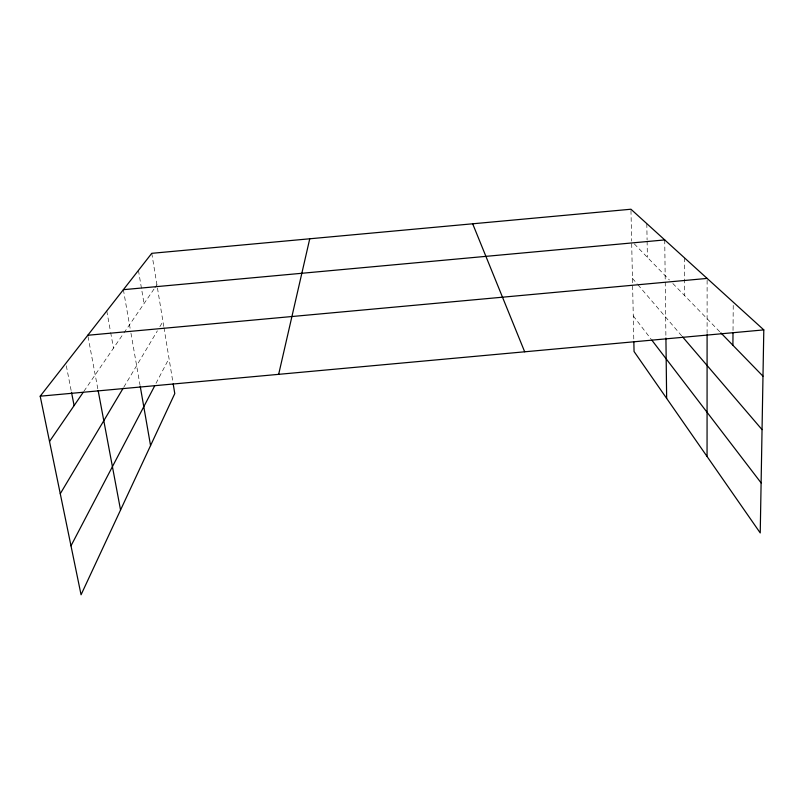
<?xml version="1.0" encoding="UTF-8"?>
<svg xmlns="http://www.w3.org/2000/svg" width="804" height="804" viewBox="0 0 804 804"><rect width="100%" height="100%" fill="white"/><g stroke="black" fill="none" stroke-linecap="round" stroke-linejoin="round"><path stroke-width="0.6" stroke-dasharray="4.02 3.01" d="M707.098 333.499L707.118 278.415M733.027 330.484L733.238 304.615M155.986 383.387L169.021 358.473M123.846 387.096L157.383 330.836M159.855 326.685L162.951 321.489M83.948 391.236L123.233 333.931M123.937 332.916L154.217 288.747M154.891 287.752L156.931 284.787M634.266 243.853L669.42 279.993M672.827 283.49L720.002 332.002M632.457 278.385L637.14 283.852M637.924 284.767L681.792 335.971M633.281 315.902L651.029 339.087M66.31 365.78L71.265 391.116M87.998 336.464L97.917 389.327M106.771 310.947L110.46 331.348M110.671 332.544L113.485 348.152M123.384 289.681L130.761 332.002M130.972 333.208L139.996 384.975M138.439 270.395L144.047 303.58M151.765 253.32L163.765 326.424M163.966 327.65L172.991 382.694M630.969 210.467L631.642 241.15M631.693 243.632L633.813 340.464M646.808 223.643L647.089 239.863M647.109 241.12L647.391 257.34M664.727 239.924L665.903 336.786M684.505 257.873L684.737 295.741"/><path stroke-width="1.21" d="M707.058 456.471L707.098 334.735M732.906 345.258L733.007 332.946M173.192 383.9L174.78 393.588L81.063 594.769L40.2 396.191L151.765 253.32L630.949 209.231L763.8 329.891L760.232 532.931L634.054 351.519L633.843 341.69M278.656 374.342L309.751 238.788M70.993 545.836L154.82 385.608M60.27 493.736L123.203 388.161M49.516 441.466L83.244 392.272M123.384 289.681L664.727 239.924M87.777 335.268L707.118 278.415M40.2 396.191L763.8 329.891M720.866 332.886L762.986 376.192M682.596 336.906L762.051 429.637M651.783 340.072L761.117 482.902M472.672 223.793L524.68 351.8M71.506 392.322L74.109 405.598M98.138 390.533L120.55 510.007M140.208 386.181L150.559 445.577M665.923 338.012L666.647 398.382"/></g></svg>
